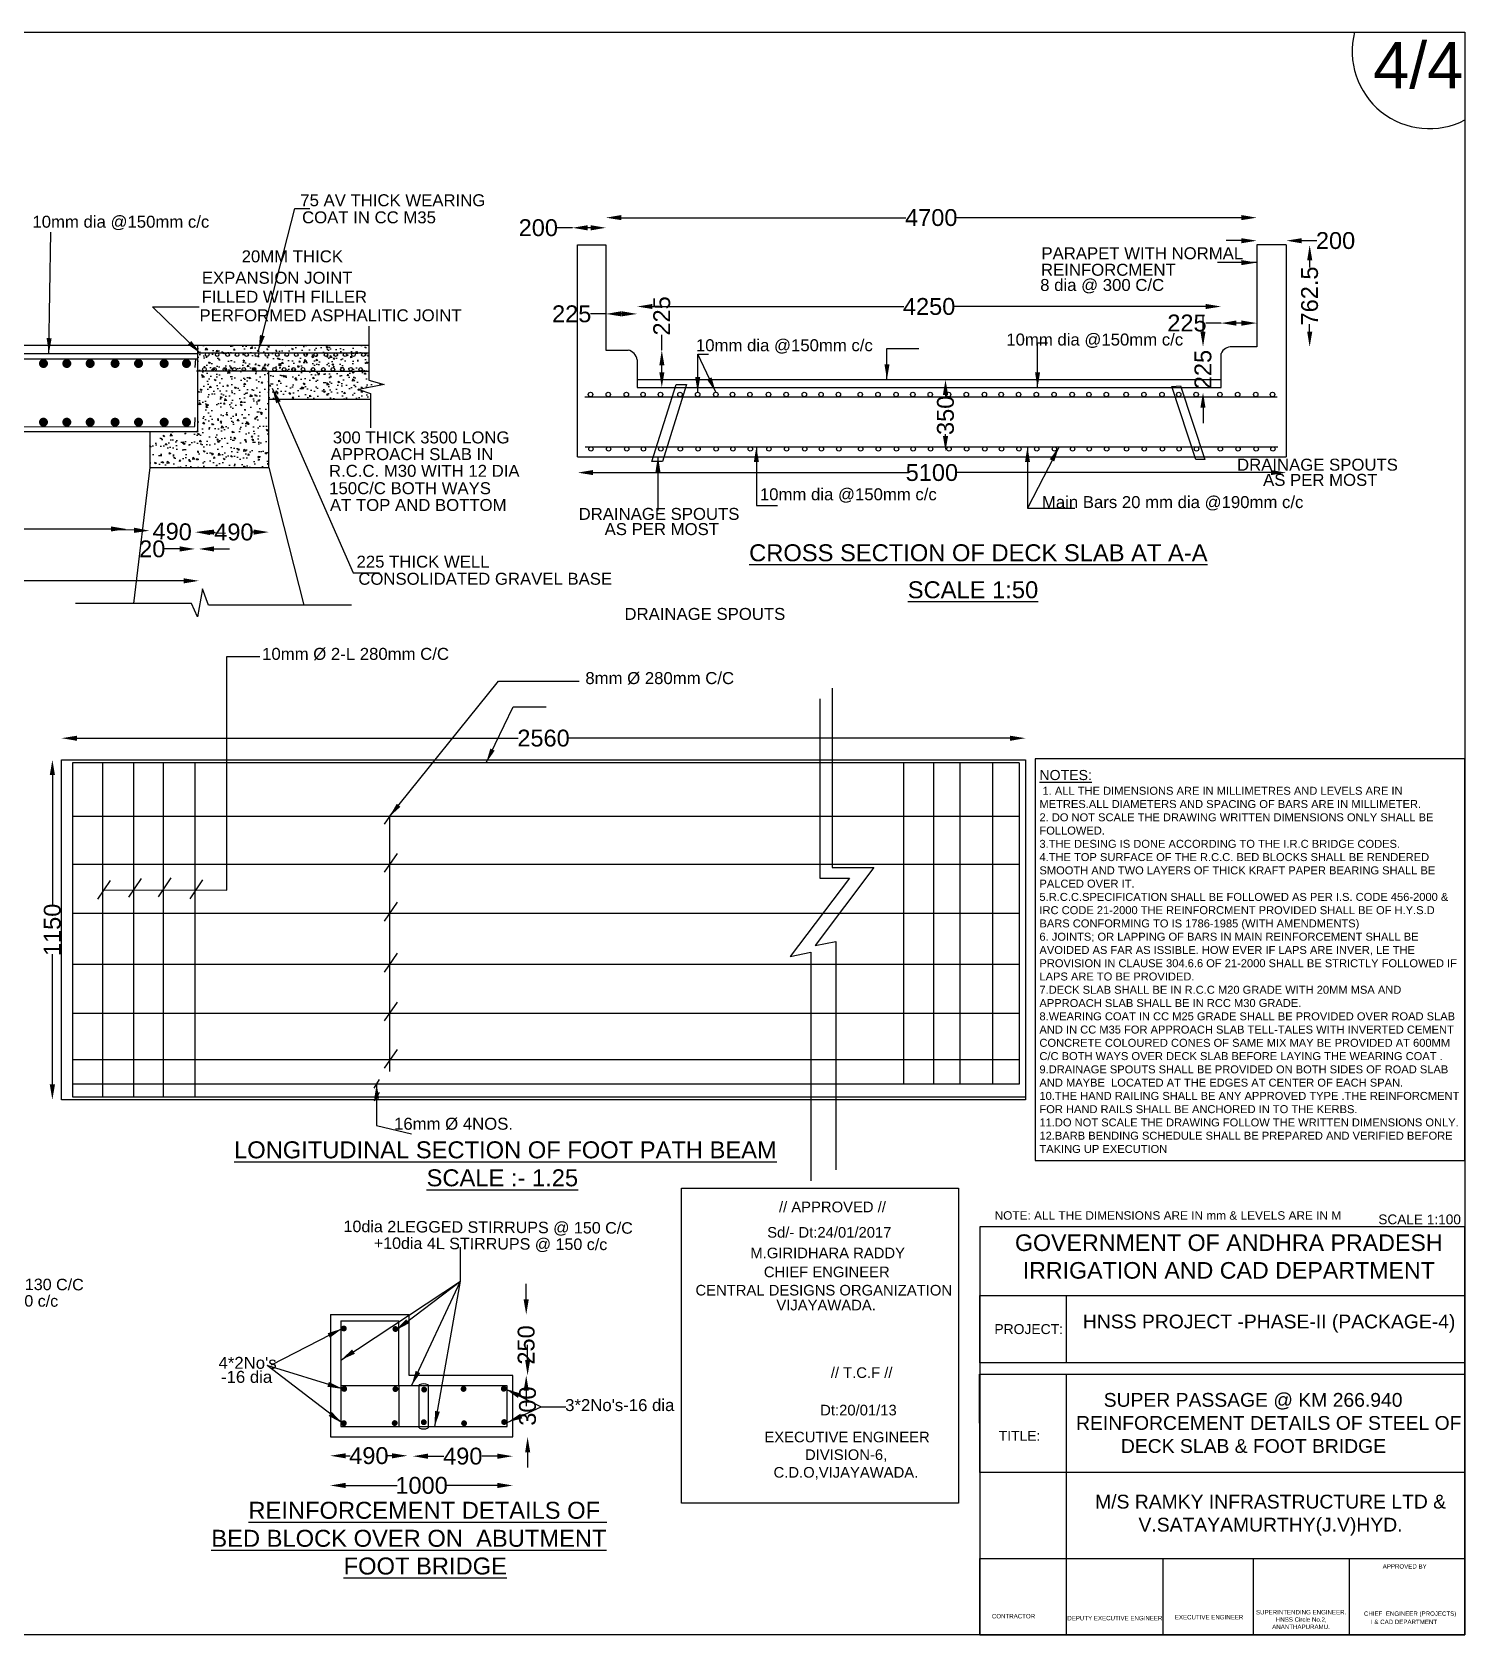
# Model space of a CAD drawing. Header units: millimetres. Extents: x 89797 to 107597, y 3251 to 13712.
# Drawn here: x 98243 to 107597, y 3251 to 13712 of the extents above; entities that cross this region are included whole.
import ezdxf

# ---------------------------------------------------------------- set-up
doc = ezdxf.new("R2010")
doc.units = ezdxf.units.MM
doc.header["$MEASUREMENT"] = 0
for name, color, linetype in [('DIMENSION', 7, 'Continuous'), ('DRAWING', 7, 'Continuous'), ('TEXT', 7, 'Continuous')]:
    doc.layers.add(name, color=color, linetype=linetype)
doc.styles.get("Standard").update_dxf_attribs({"font": 'arial.ttf'})
doc.dimstyles.get("Standard").update_dxf_attribs({"dimtxt": 110, "dimasz": 100, "dimexe": 0.18, "dimexo": 0.0625, "dimgap": 0.09, "dimtad": 0, "dimdec": 0, "dimzin": 0, "dimdsep": 46, "dimtxsty": 'Standard', "dimcen": 0.09, "dimse1": 1, "dimse2": 1, "dimadec": 0, "dimazin": 0, "dimtfac": 1, "dimtdec": 0, "dimtofl": 0, "dimtmove": 0, "dimatfit": 3, "dimfxl": 1, "dimtolj": 1, "dimtzin": 0, "dimarcsym": 0})

# ---------------------------------------------------------------- blocks, each defined once
blk = doc.blocks.new('*D5')
at = {"layer": 'Defpoints', "color": 0}
for p in [(98859, 10469), (92224, 10441), (98859, 10455)]:
    blk.add_point(p, dxfattribs=at)
at = {"layer": 'DIMENSION', "color": 0, "lineweight": -2}
for p, q in [((92324, 10456), (95282, 10462)), ((98759, 10469), (95802, 10463))]:
    blk.add_line(p, q, dxfattribs=at)
at = {"layer": 'DIMENSION', "color": 0}
for points in [[(92324, 10473), (92324, 10439), (92224, 10456)], [(98759, 10486), (98759, 10453), (98859, 10469)]]:
    blk.add_solid(points, dxfattribs=at)
at = {"layer": 'DIMENSION', "color": 0, "insert": (95542, 10463), "char_height": 110, "attachment_point": 5, "rotation": 0.118}
blk.add_mtext('\\A1;S=1600', dxfattribs=at)
blk = doc.blocks.new('*D8')
at = {"layer": 'Defpoints', "color": 0}
for p in [(99332, 10449), (99332, 10428), (99789, 10428)]:
    blk.add_point(p, dxfattribs=at)
at = {"layer": 'DIMENSION', "color": 0, "lineweight": -2}
for p, q in [((99432, 10449), (99437, 10449)), ((99689, 10449), (99684, 10449))]:
    blk.add_line(p, q, dxfattribs=at)
at = {"layer": 'DIMENSION', "color": 0}
for points in [[(99432, 10466), (99432, 10432), (99332, 10449)], [(99689, 10466), (99689, 10432), (99789, 10449)]]:
    blk.add_solid(points, dxfattribs=at)
at = {"layer": 'DIMENSION', "color": 0, "insert": (99561, 10449), "char_height": 110, "attachment_point": 5}
blk.add_mtext('\\A1;490', dxfattribs=at)
blk = doc.blocks.new('*D9')
at = {"layer": 'Defpoints', "color": 0}
for p in [(99307, 10449), (99332, 10449), (99307, 10339)]:
    blk.add_point(p, dxfattribs=at)
at = {"layer": 'DIMENSION', "color": 0, "lineweight": -2}
for p, q in [((99207, 10339), (99107, 10339)), ((99432, 10339), (99532, 10339))]:
    blk.add_line(p, q, dxfattribs=at)
at = {"layer": 'DIMENSION', "color": 0}
for points in [[(99207, 10356), (99207, 10322), (99307, 10339)], [(99432, 10356), (99432, 10322), (99332, 10339)]]:
    blk.add_solid(points, dxfattribs=at)
at = {"layer": 'DIMENSION', "color": 0, "insert": (99028, 10339), "char_height": 110, "attachment_point": 5}
blk.add_mtext('\\A1;20', dxfattribs=at)
blk = doc.blocks.new('*D10')
at = {"layer": 'Defpoints', "color": 0}
for p in [(99010, 10458), (99010, 10458), (99307, 10449)]:
    blk.add_point(p, dxfattribs=at)
at = {"layer": 'DIMENSION', "color": 0, "lineweight": -2}
for p, q in [((98910, 10461), (98810, 10464)), ((99407, 10446), (99507, 10443))]:
    blk.add_line(p, q, dxfattribs=at)
at = {"layer": 'DIMENSION', "color": 0}
for points in [[(98910, 10478), (98909, 10444), (99010, 10458)], [(99408, 10463), (99407, 10429), (99307, 10449)]]:
    blk.add_solid(points, dxfattribs=at)
at = {"layer": 'DIMENSION', "color": 0, "insert": (99158, 10453), "char_height": 110, "attachment_point": 5, "rotation": 358.2689}
blk.add_mtext('\\A1;490', dxfattribs=at)
blk = doc.blocks.new('*D11')
at = {"layer": 'Defpoints', "color": 0, "lineweight": -2}
for p, q in [((92002, 10131), (95452, 10131)), ((99232, 10131), (95782, 10131))]:
    blk.add_line(p, q, dxfattribs=at)
at = {"layer": 'Defpoints', "color": 0}
for p in [(91902, 10337), (99332, 10339), (99332, 10131)]:
    blk.add_point(p, dxfattribs=at)
for points in [[(92002, 10148), (92002, 10114), (91902, 10131)], [(99232, 10148), (99232, 10114), (99332, 10131)]]:
    blk.add_solid(points, dxfattribs=at)
at = {"layer": 'Defpoints', "color": 0, "insert": (95617, 10131), "char_height": 110, "attachment_point": 5}
blk.add_mtext('\\A1;2580', dxfattribs=at)
blk = doc.blocks.new('*D17')
at = {"layer": 'Defpoints', "color": 0}
for p in [(101771, 12435), (101771, 12342), (101989, 12323)]:
    blk.add_point(p, dxfattribs=at)
at = {"layer": 'DRAWING', "color": 0, "lineweight": -2}
for p, q in [((101771, 12435), (101671, 12435)), ((101889, 12435), (101871, 12435))]:
    blk.add_line(p, q, dxfattribs=at)
at = {"layer": 'DRAWING', "color": 0}
for points in [[(101871, 12452), (101871, 12418), (101771, 12435)], [(101889, 12452), (101889, 12418), (101989, 12435)]]:
    blk.add_solid(points, dxfattribs=at)
at = {"layer": 'DRAWING', "color": 0, "insert": (101548, 12435), "char_height": 110, "attachment_point": 5}
blk.add_mtext('\\A1;200', dxfattribs=at)
blk = doc.blocks.new('*D18')
at = {"layer": 'Defpoints', "color": 0}
for p in [(101989, 11873), (101989, 11637), (102193, 11574)]:
    blk.add_point(p, dxfattribs=at)
at = {"layer": 'DRAWING', "color": 0, "lineweight": -2}
for p, q in [((101989, 11873), (101889, 11873)), ((102093, 11873), (102089, 11873))]:
    blk.add_line(p, q, dxfattribs=at)
at = {"layer": 'DRAWING', "color": 0}
for points in [[(102089, 11890), (102089, 11857), (101989, 11873)], [(102093, 11890), (102093, 11857), (102193, 11873)]]:
    blk.add_solid(points, dxfattribs=at)
at = {"layer": 'DRAWING', "color": 0, "insert": (101766, 11873), "char_height": 110, "attachment_point": 5}
blk.add_mtext('\\A1;225', dxfattribs=at)
blk = doc.blocks.new('*D19')
at = {"layer": 'Defpoints', "color": 0}
for p in [(102135, 11637), (102354, 11637), (102318, 11392)]:
    blk.add_point(p, dxfattribs=at)
at = {"layer": 'DRAWING', "color": 0, "lineweight": -2}
for p, q in [((102354, 11637), (102354, 11737)), ((102354, 11492), (102354, 11537))]:
    blk.add_line(p, q, dxfattribs=at)
at = {"layer": 'DRAWING', "color": 0}
for points in [[(102338, 11537), (102371, 11537), (102354, 11637)], [(102338, 11492), (102371, 11492), (102354, 11392)]]:
    blk.add_solid(points, dxfattribs=at)
at = {"layer": 'DRAWING', "color": 0, "insert": (102354, 11860), "char_height": 110, "attachment_point": 5, "rotation": 90}
blk.add_mtext('\\A1;225', dxfattribs=at)
blk = doc.blocks.new('*D20')
at = {"layer": 'Defpoints', "color": 0}
for p in [(102193, 11873), (106005, 11921), (106005, 11614)]:
    blk.add_point(p, dxfattribs=at)
at = {"layer": 'DRAWING', "color": 0, "lineweight": -2}
for p, q in [((102293, 11921), (103933, 11921)), ((105905, 11921), (104265, 11921))]:
    blk.add_line(p, q, dxfattribs=at)
at = {"layer": 'DRAWING', "color": 0}
for points in [[(102293, 11938), (102293, 11905), (102193, 11921)], [(105905, 11938), (105905, 11905), (106005, 11921)]]:
    blk.add_solid(points, dxfattribs=at)
at = {"layer": 'DRAWING', "color": 0, "insert": (104099, 11921), "char_height": 110, "attachment_point": 5}
blk.add_mtext('\\A1;4250', dxfattribs=at)
blk = doc.blocks.new('*D21')
at = {"layer": 'Defpoints', "color": 0}
for p in [(105887, 11658), (106070, 11658), (106000, 11361)]:
    blk.add_point(p, dxfattribs=at)
at = {"layer": 'DRAWING', "color": 0, "lineweight": -2}
for p, q in [((105887, 11758), (105887, 11858)), ((105887, 11261), (105887, 11161))]:
    blk.add_line(p, q, dxfattribs=at)
at = {"layer": 'DRAWING', "color": 0}
for points in [[(105870, 11758), (105903, 11758), (105887, 11658)], [(105870, 11261), (105903, 11261), (105887, 11361)]]:
    blk.add_solid(points, dxfattribs=at)
at = {"layer": 'DRAWING', "color": 0, "insert": (105887, 11510), "char_height": 110, "attachment_point": 5, "rotation": 90}
blk.add_mtext('\\A1;225', dxfattribs=at)
blk = doc.blocks.new('*D22')
at = {"layer": 'Defpoints', "color": 0}
for p in [(106005, 11813), (106005, 11614), (106238, 11657)]:
    blk.add_point(p, dxfattribs=at)
at = {"layer": 'DRAWING', "color": 0, "lineweight": -2}
for p, q in [((106005, 11813), (105905, 11813)), ((106138, 11813), (106105, 11813))]:
    blk.add_line(p, q, dxfattribs=at)
at = {"layer": 'DRAWING', "color": 0}
for points in [[(106105, 11830), (106105, 11796), (106005, 11813)], [(106138, 11830), (106138, 11796), (106238, 11813)]]:
    blk.add_solid(points, dxfattribs=at)
at = {"layer": 'DRAWING', "color": 0, "insert": (105782, 11813), "char_height": 110, "attachment_point": 5}
blk.add_mtext('\\A1;225', dxfattribs=at)
blk = doc.blocks.new('*D23')
at = {"layer": 'Defpoints', "color": 0}
for p in [(106430, 12351), (106238, 12323), (106430, 12323)]:
    blk.add_point(p, dxfattribs=at)
at = {"layer": 'DRAWING', "color": 0, "lineweight": -2}
for p, q in [((106138, 12351), (106038, 12351)), ((106530, 12351), (106630, 12351))]:
    blk.add_line(p, q, dxfattribs=at)
at = {"layer": 'DRAWING', "color": 0}
for points in [[(106138, 12367), (106138, 12334), (106238, 12351)], [(106530, 12367), (106530, 12334), (106430, 12351)]]:
    blk.add_solid(points, dxfattribs=at)
at = {"layer": 'DRAWING', "color": 0, "insert": (106752, 12351), "char_height": 110, "attachment_point": 5}
blk.add_mtext('\\A1;200', dxfattribs=at)
blk = doc.blocks.new('*D24')
at = {"layer": 'Defpoints', "color": 0}
for p in [(106435, 12323), (106238, 11657), (106583, 11657)]:
    blk.add_point(p, dxfattribs=at)
at = {"layer": 'DRAWING', "color": 0, "lineweight": -2}
for p, q in [((106583, 12223), (106583, 12176)), ((106583, 11757), (106583, 11805))]:
    blk.add_line(p, q, dxfattribs=at)
at = {"layer": 'DRAWING', "color": 0}
for points in [[(106567, 12223), (106600, 12223), (106583, 12323)], [(106567, 11757), (106600, 11757), (106583, 11657)]]:
    blk.add_solid(points, dxfattribs=at)
at = {"layer": 'DRAWING', "color": 0, "insert": (106583, 11990), "char_height": 110, "attachment_point": 5, "rotation": 90}
blk.add_mtext('\\A1;762.5', dxfattribs=at)
blk = doc.blocks.new('*D25')
at = {"layer": 'Defpoints', "color": 0}
for p in [(101805, 10941), (106430, 10941), (106430, 10837)]:
    blk.add_point(p, dxfattribs=at)
at = {"layer": 'DRAWING', "color": 0, "lineweight": -2}
for p, q in [((101905, 10837), (103953, 10837)), ((106330, 10837), (104281, 10837))]:
    blk.add_line(p, q, dxfattribs=at)
at = {"layer": 'DRAWING', "color": 0}
for points in [[(101905, 10854), (101905, 10821), (101805, 10837)], [(106330, 10854), (106330, 10821), (106430, 10837)]]:
    blk.add_solid(points, dxfattribs=at)
at = {"layer": 'DRAWING', "color": 0, "insert": (104117, 10837), "char_height": 110, "attachment_point": 5}
blk.add_mtext('\\A1;5100', dxfattribs=at)
blk = doc.blocks.new('*D26')
at = {"layer": 'Defpoints', "color": 0}
for p in [(104246, 11444), (104206, 10977), (104228, 10977)]:
    blk.add_point(p, dxfattribs=at)
at = {"layer": 'DRAWING', "color": 0, "lineweight": -2}
for p, q in [((104206, 11344), (104206, 11332)), ((104206, 11077), (104206, 11089))]:
    blk.add_line(p, q, dxfattribs=at)
at = {"layer": 'DRAWING', "color": 0}
for points in [[(104189, 11344), (104223, 11344), (104206, 11444)], [(104189, 11077), (104223, 11077), (104206, 10977)]]:
    blk.add_solid(points, dxfattribs=at)
at = {"layer": 'DRAWING', "color": 0, "insert": (104206, 11211), "char_height": 110, "attachment_point": 5, "rotation": 90}
blk.add_mtext('\\A1;350', dxfattribs=at)
blk = doc.blocks.new('*D27')
at = {"layer": 'Defpoints', "color": 0}
for p in [(106238, 12501), (101989, 12323), (106238, 12323)]:
    blk.add_point(p, dxfattribs=at)
at = {"layer": 'DRAWING', "color": 0, "lineweight": -2}
for p, q in [((102089, 12501), (103947, 12501)), ((106138, 12501), (104280, 12501))]:
    blk.add_line(p, q, dxfattribs=at)
at = {"layer": 'DRAWING', "color": 0}
for points in [[(102089, 12518), (102089, 12485), (101989, 12501)], [(106138, 12518), (106138, 12485), (106238, 12501)]]:
    blk.add_solid(points, dxfattribs=at)
at = {"layer": 'DRAWING', "color": 0, "insert": (104113, 12501), "char_height": 110, "attachment_point": 5}
blk.add_mtext('\\A1;4700', dxfattribs=at)
blk = doc.blocks.new('*D36')
at = {"layer": 'Defpoints', "color": 0}
for p in [(104728, 9104), (98436, 8963), (104728, 8963)]:
    blk.add_point(p, dxfattribs=at)
at = {"layer": 'DRAWING', "color": 0, "lineweight": -2}
for p, q in [((98536, 9104), (101417, 9104)), ((104628, 9104), (101747, 9104))]:
    blk.add_line(p, q, dxfattribs=at)
at = {"layer": 'DRAWING', "color": 0}
for points in [[(98536, 9120), (98536, 9087), (98436, 9104)], [(104628, 9120), (104628, 9087), (104728, 9104)]]:
    blk.add_solid(points, dxfattribs=at)
at = {"layer": 'DRAWING', "color": 0, "insert": (101582, 9104), "char_height": 110, "attachment_point": 5}
blk.add_mtext('\\A1;2560', dxfattribs=at)
blk = doc.blocks.new('*D37')
at = {"layer": 'Defpoints', "color": 0}
for p in [(98436, 8963), (98376, 6744), (98436, 6744)]:
    blk.add_point(p, dxfattribs=at)
at = {"layer": 'DRAWING', "color": 0, "lineweight": -2}
for p, q in [((98376, 8863), (98376, 8012)), ((98376, 6844), (98376, 7695))]:
    blk.add_line(p, q, dxfattribs=at)
at = {"layer": 'DRAWING', "color": 0}
for points in [[(98359, 8863), (98393, 8863), (98376, 8963)], [(98359, 6844), (98393, 6844), (98376, 6744)]]:
    blk.add_solid(points, dxfattribs=at)
at = {"layer": 'DRAWING', "color": 0, "insert": (98376, 7853), "char_height": 110, "attachment_point": 5, "rotation": 90}
blk.add_mtext('\\A1;1150', dxfattribs=at)
blk = doc.blocks.new('*D50')
at = {"layer": 'Defpoints', "color": 0}
for p in [(100705, 5342), (101469, 5342), (101381, 4945)]:
    blk.add_point(p, dxfattribs=at)
at = {"layer": 'DRAWING', "color": 0, "lineweight": -2}
for p, q in [((101469, 5442), (101469, 5542)), ((101469, 4845), (101469, 4745))]:
    blk.add_line(p, q, dxfattribs=at)
at = {"layer": 'DRAWING', "color": 0}
for points in [[(101452, 5442), (101486, 5442), (101469, 5342)], [(101452, 4845), (101486, 4845), (101469, 4945)]]:
    blk.add_solid(points, dxfattribs=at)
at = {"layer": 'DRAWING', "color": 0, "insert": (101469, 5144), "char_height": 110, "attachment_point": 5, "rotation": 90}
blk.add_mtext('\\A1;250', dxfattribs=at)
blk = doc.blocks.new('*D51')
at = {"layer": 'Defpoints', "color": 0}
for p in [(101381, 4945), (101478, 4945), (101381, 4544)]:
    blk.add_point(p, dxfattribs=at)
at = {"layer": 'DRAWING', "color": 0, "lineweight": -2}
for p, q in [((101478, 5045), (101478, 5145)), ((101478, 4444), (101478, 4344))]:
    blk.add_line(p, q, dxfattribs=at)
at = {"layer": 'DRAWING', "color": 0}
for points in [[(101462, 5045), (101495, 5045), (101478, 4945)], [(101462, 4444), (101495, 4444), (101478, 4544)]]:
    blk.add_solid(points, dxfattribs=at)
at = {"layer": 'DRAWING', "color": 0, "insert": (101478, 4745), "char_height": 110, "attachment_point": 5, "rotation": 90}
blk.add_mtext('\\A1;300', dxfattribs=at)
blk = doc.blocks.new('*D52')
at = {"layer": 'Defpoints', "color": 0}
for p in [(100729, 4544), (101381, 4544), (101381, 4418)]:
    blk.add_point(p, dxfattribs=at)
at = {"layer": 'DRAWING', "color": 0, "lineweight": -2}
for p, q in [((100829, 4418), (100931, 4418)), ((101281, 4418), (101179, 4418))]:
    blk.add_line(p, q, dxfattribs=at)
at = {"layer": 'DRAWING', "color": 0}
for points in [[(100829, 4435), (100829, 4401), (100729, 4418)], [(101281, 4435), (101281, 4401), (101381, 4418)]]:
    blk.add_solid(points, dxfattribs=at)
at = {"layer": 'DRAWING', "color": 0, "insert": (101055, 4418), "char_height": 110, "attachment_point": 5}
blk.add_mtext('\\A1;490', dxfattribs=at)
blk = doc.blocks.new('*D53')
at = {"layer": 'Defpoints', "color": 0}
for p in [(100190, 4544), (100190, 4421), (100694, 4412)]:
    blk.add_point(p, dxfattribs=at)
at = {"layer": 'DRAWING', "color": 0, "lineweight": -2}
for p, q in [((100290, 4421), (100319, 4421)), ((100594, 4421), (100566, 4421))]:
    blk.add_line(p, q, dxfattribs=at)
at = {"layer": 'DRAWING', "color": 0}
for points in [[(100290, 4437), (100290, 4404), (100190, 4421)], [(100594, 4437), (100594, 4404), (100694, 4421)]]:
    blk.add_solid(points, dxfattribs=at)
at = {"layer": 'DRAWING', "color": 0, "insert": (100442, 4421), "char_height": 110, "attachment_point": 5}
blk.add_mtext('\\A1;490', dxfattribs=at)
blk = doc.blocks.new('*D49')
at = {"layer": 'Defpoints', "color": 0}
for p in [(100190, 4544), (101381, 4544), (101381, 4227)]:
    blk.add_point(p, dxfattribs=at)
at = {"layer": 'DRAWING', "color": 0, "lineweight": -2}
for p, q in [((100290, 4227), (100627, 4227)), ((101281, 4227), (100945, 4227))]:
    blk.add_line(p, q, dxfattribs=at)
at = {"layer": 'DRAWING', "color": 0}
for points in [[(100290, 4244), (100290, 4210), (100190, 4227)], [(101281, 4244), (101281, 4210), (101381, 4227)]]:
    blk.add_solid(points, dxfattribs=at)
at = {"layer": 'DRAWING', "color": 0, "insert": (100786, 4227), "char_height": 110, "attachment_point": 5}
blk.add_mtext('\\A1;1000', dxfattribs=at)

msp = doc.modelspace()

# ---------------------------------------------------------------- hatches: boundary and pattern name
at = {"layer": 'DRAWING'}
h = msp.add_hatch(dxfattribs=at)
h.set_pattern_fill('AR-CONC', color=256, scale=15.635814)
h.set_pattern_definition([(130, (102526.06, 1944.05), (-112.1495, -9.8118), [11.7269, -128.9955]), (185, (102526.06, 1944.05), (21.6949, 117.6114), [9.3815, -103.1964]), (79.5486, (102516.71, 1943.23), (-90.4546, 107.7996), [9.9663, -109.6293]), (133.8158, (102526.06, 1975.32), (-166.8719, -25.8803), [17.5903, -193.4932]), (83.3644, (102512.15, 1973.17), (-146.142, 152.3114), [14.9495, -164.444]), (188.8158, (102526.06, 1975.32), (-146.142, 152.3114), [14.0722, -154.7946]), (159, (102510.42, 1967.505), (-93.3313, -62.9527), [11.7269, -128.9955]), (214, (102510.42, 1967.5), (-38.0443, 113.3831), [9.3815, -103.1964]), (108.5486, (102502.64, 1962.26), (-131.3756, 50.4304), [9.9663, -109.6293]), (142.5, (102526.06, 1944.05), (-1.9013, 52.05066), [0, -101.9455, 0, -104.75995, 0, -103.58727]), (172.5, (102526.06, 1944.05), (-41.13306, 61.66948), [0, -59.7288, 0, -99.60014, 0, -39.48043]), (212.5, (102560.926, 1944.05), (-83.46748, -3.52664), [0, -39.08954, 0, -121.95935, 0, -161.83068]), (222.5, (102576.56, 1944.05), (-91.1859, 15.65223), [0, -50.8164, 0, -80.9935, 0, -114.92323])])
h.paths.add_polyline_path([(99789.8, 10869.9), (99011.1, 10869.9), (99011.1, 11107.1), (99316.2, 11107.1), (99325.5, 11107.1), (99325.5, 11499.9), (99789.8, 11499.9)])
h.paths.add_polyline_path([(100442.4, 11439.5), (100442.4, 11499.9), (99789.8, 11499.9), (99789.8, 11317.2), (100451.7, 11317.2), (100451.7, 11352.7), (100375.8, 11380.4), (100542.3, 11411.8)])
h.paths.add_polyline_path([(100442.4, 11499.9), (100442.4, 11618.7), (99325.5, 11618.7), (99325.5, 11499.9)])
h.paths.add_polyline_path([(100442.4, 11618.7), (100442.4, 11668.4), (99325.5, 11668.4), (99325.5, 11618.7)])

# ---------------------------------------------------------------- linework, layer by layer
at = {"layer": 'Defpoints'}
for points in [[(91962.5, 11207.1), (91962.5, 11138.1), (91962.5, 11134.9), (99306.6, 11138.7), (99306.6, 11138.7)], [(99011.1, 10869.9), (98905.5, 9983)], [(100190.5, 5342.4), (100705.1, 5342.4)], [(100258.5, 5301.2), (100637.1, 5301.2)]]:
    msp.add_lwpolyline(points, dxfattribs=at)
at = {"layer": 'DRAWING'}
for points in [[(89796.6, 13712.4), (107596.6, 13712.4), (107596.6, 3251.5), (89796.6, 3251.5)], [(102448.6, 11411.8), (102515.4, 11411.8), (102359.5, 10910.8), (102289.7, 10908.9)], [(105683.4, 11400.3), (105740.3, 11403.6), (105898.7, 10922), (105839.3, 10922.4)], [(107596.6, 8968.5), (104790.6, 8968.5), (104790.6, 6347.8), (107596.6, 6347.8)], [(102481.6, 6167.7), (104291.6, 6167.7), (104291.6, 4111.5), (102481.6, 4111.5)]]:
    msp.add_lwpolyline(points, close=True, dxfattribs=at)
for points in [[(101804.7, 10941.2), (101804.7, 12323.2), (101988.6, 12323.2), (101988.6, 11637), (102135, 11637)], [(106429.7, 12323.2), (106238, 12323.2), (106238, 11657.4), (106076.4, 11657.4)], [(106429.7, 12323.2), (106429.7, 10941.2)], [(100442.4, 11792.4), (100442.4, 11439.5), (100542.3, 11411.8), (100375.8, 11380.4), (100451.7, 11352.7), (100451.7, 11129.1)], [(91917.8, 11668.4), (91917.8, 11104.9), (99325.5, 11104.9), (99325.5, 11668.4)], [(91917.8, 11668.4), (99325.5, 11668.4)], [(91917.8, 11614.8), (99325.5, 11614.8)], [(99316.2, 11107.1), (99325.5, 11107.1), (99325.5, 11668.4), (100442.4, 11668.4)], [(99325.5, 11618.7), (100442.4, 11618.7)], [(102193.2, 11574.1), (102193.2, 11391.7), (106004.7, 11391.7), (106004.7, 11613.7)], [(91960.6, 11484.7), (91960.6, 11580.6), (99325.5, 11580.6)], [(99310.1, 11580.6), (99305.6, 11524)], [(99011.1, 11107.1), (99011.1, 10869.9), (99789.8, 10869.9), (99789.8, 11499.9), (99316.2, 11499.9)], [(99789.8, 11499.9), (100442.4, 11499.9)], [(102193.2, 11444.1), (106004.7, 11444.1)], [(99789.8, 11317.2), (100451.7, 11317.2)], [(101852.5, 11332.6), (106372, 11332.6)], [(99306.6, 11138.7), (99308.1, 11197.7)], [(101854.9, 11006.1), (106374.4, 11006.1)], [(101804.7, 10941.2), (106429.7, 10941.2)], [(99789.8, 10869.9), (100017.6, 9971.8)], [(100327.7, 9971.8), (99394.5, 9971.8), (99356.4, 10079.1), (99322.9, 9895.8), (99284.8, 9983), (98526.1, 9983)], [(98711.6, 8114.7), (99514.7, 8112.4), (99514.7, 9637.6), (99730.7, 9637.6)], [(103465.1, 9430.5), (103465.1, 8260.4), (103738.9, 8260.4)], [(103386.1, 9360.8), (103386.1, 8190.7), (103579, 8190.7)], [(104728.5, 6743.7), (98435.7, 6743.7), (98435.7, 8963.2), (104728.5, 8963.2)], [(104686, 8943.9), (98506.5, 8943.9), (98506.5, 8924.1)], [(98506.5, 8924.1), (98506.5, 6772.4), (98506.5, 6763), (104728.5, 6763)], [(98703.4, 8943.9), (98703.4, 6763)], [(98906.6, 8943.9), (98906.6, 6763)], [(99100.3, 8943.9), (99100.3, 6763)], [(99306, 8943.9), (99306, 6763)], [(103931.1, 8943.9), (103931.1, 6847.1)], [(103955.7, 8963.2), (104728.5, 8963.2), (104728.5, 6743.7), (103955.7, 6743.7)], [(104127.9, 8943.9), (104127.9, 6847.1)], [(104298.8, 8943.9), (104298.8, 6847.1)], [(104512.5, 8943.9), (104512.5, 6847.1)], [(104686, 8943.9), (104686, 6847.1)], [(104686, 8592.2), (98506.5, 8592.2)], [(100626.4, 8665.7), (100542.8, 8542.8)], [(100576.4, 8592.2), (100576.4, 6929.7)], [(104686, 8278.9), (98506.5, 8278.9)], [(100626.4, 8352.4), (100542.8, 8229.5)], [(98753.4, 8176.1), (98669.8, 8053.2)], [(98956.6, 8189.1), (98873, 8066.2)], [(99150.3, 8192.3), (99066.7, 8069.4)], [(99356, 8179.3), (99272.4, 8056.4)], [(103579, 8190.7), (103191.7, 7679.4), (103327.3, 7707.1), (103327.3, 6215.4)], [(103738.9, 8260.4), (103355.4, 7750.4), (103490.9, 7778.1), (103490.9, 6286.4)], [(104686, 7959.9), (98506.5, 7959.9)], [(100626.4, 8033.4), (100542.8, 7910.5)], [(100626.4, 7700.8), (100542.8, 7577.8)], [(104686, 7627.3), (98506.5, 7627.3)], [(100626.4, 7381.4), (100542.8, 7258.5)], [(104686, 7307.9), (98506.5, 7307.9)], [(100626.4, 7072.7), (100542.8, 6949.8)], [(104686, 7004.2), (98506.5, 7004.2)], [(104686, 6847.1), (98506.5, 6847.1)], [(100508.8, 6876), (100474.8, 6819.7)], [(100510.2, 6791.8), (100476.3, 6735.6)], [(100190.5, 5342.4), (100190.5, 4544.2), (101380.8, 4544.2), (101380.8, 4945.2), (100705.1, 4945.2), (100705.1, 5342.4)], [(100258.5, 5301.2), (100258.5, 4612.2), (101345.7, 4612.2), (101345.3, 4877.2), (100637.1, 4877.2), (100637.1, 5301.2)], [(100637.1, 4877.2), (100258.5, 4877.2)], [(100637.1, 4877.2), (100637.1, 4612.2)], [(100770.2, 4602.6), (100770.2, 4883.9)], [(100829.4, 4883.9), (100829.4, 4602.6)]]:
    msp.add_lwpolyline(points, dxfattribs=at)
for points, const_width in [([(98303.3, 11549.3, 1), (98332.6, 11549.3, 1)], 29.3), ([(98455.6, 11549.3, 1), (98484.9, 11549.3, 1)], 29.3), ([(98608, 11549.3, 1), (98637.3, 11549.3, 1)], 29.3), ([(98770.4, 11549.3, 1), (98799.7, 11549.3, 1)], 29.3), ([(98923.7, 11549.3, 1), (98953, 11549.3, 1)], 29.3), ([(99091.1, 11549.3, 1), (99120.4, 11549.3, 1)], 29.3), ([(99236.8, 11549.3, 1), (99266.1, 11549.3, 1)], 29.3), ([(98303.3, 11166.4, 1), (98332.6, 11166.4, 1)], 29.3), ([(98455.6, 11166.4, 1), (98484.9, 11166.4, 1)], 29.3), ([(98608, 11166.4, 1), (98637.3, 11166.4, 1)], 29.3), ([(98770.4, 11166.4, 1), (98799.7, 11166.4, 1)], 29.3), ([(98923.7, 11166.4, 1), (98953, 11166.4, 1)], 29.3), ([(99091.1, 11166.4, 1), (99120.4, 11166.4, 1)], 29.3), ([(99236.8, 11166.4, 1), (99266.1, 11166.4, 1)], 29.3), ([(100269.1, 5251.4, 1), (100288.2, 5251.4, 1)], 19.2), ([(100605.7, 5248, 1), (100624.9, 5248, 1)], 19.2), ([(100271.3, 4857.2, 1), (100290.4, 4857.2, 1)], 19.2), ([(100605.7, 4856.1, 1), (100624.8, 4856.1, 1)], 19.2), ([(100793.1, 4852.8, 1), (100812.3, 4852.8, 1)], 19.2), ([(101050.5, 4857.1, 1), (101069.7, 4857.1, 1)], 19.2), ([(101313.1, 4858.3, 1), (101332.3, 4858.3, 1)], 19.2), ([(100269, 4633.1, 1), (100288.2, 4633.1, 1)], 19.2), ([(100601.2, 4634.2, 1), (100620.4, 4634.2, 1)], 19.2), ([(100790.9, 4639.8, 1), (100810, 4639.8, 1)], 19.2), ([(101053.9, 4632.9, 1), (101073, 4632.9, 1)], 19.2), ([(101315.4, 4640.8, 1), (101334.5, 4640.8, 1)], 19.2)]:
    msp.add_lwpolyline(points, format="xyb", close=True, dxfattribs=dict(at, const_width=const_width))
for centre, radius in [((99386.5, 11607.4), 11.9), ((99451.7, 11606.8), 11.9), ((99519.4, 11606.8), 11.9), ((99581.9, 11606.8), 11.9), ((99643.5, 11606.8), 11.9), ((99710.8, 11607.4), 11.9), ((99776.1, 11606.8), 11.9), ((99843.7, 11606.8), 11.9), ((99906.3, 11606.8), 11.9), ((99967.8, 11606.8), 11.9), ((100029.5, 11607.4), 11.9), ((100094.7, 11606.8), 11.9), ((100162.4, 11606.8), 11.9), ((100225, 11606.8), 11.9), ((100286.5, 11606.8), 11.9), ((100341, 11607.4), 11.9), ((100406.2, 11606.8), 11.9), ((99368.8, 11511.8), 11.9), ((99434, 11511.2), 11.9), ((99501.7, 11511.2), 11.9), ((99564.3, 11511.2), 11.9), ((99625.8, 11511.2), 11.9), ((99693.2, 11511.8), 11.9), ((99758.4, 11511.2), 11.9), ((99826.1, 11511.2), 11.9), ((99888.6, 11511.2), 11.9), ((99950.2, 11511.2), 11.9), ((100011.8, 11511.8), 11.9), ((100077.1, 11511.2), 11.9), ((100144.8, 11511.2), 11.9), ((100207.3, 11511.2), 11.9), ((100268.9, 11511.2), 11.9), ((100323.4, 11511.8), 11.9), ((100388.6, 11511.2), 11.9), ((101888.9, 11347), 14.4), ((102004.4, 11347), 14.4), ((102122.7, 11347), 14.4), ((102231.8, 11347), 14.4), ((102345.4, 11347), 14.4), ((102472.8, 11347), 14.4), ((102588.4, 11347), 14.4), ((102706.7, 11347), 14.4), ((102815.8, 11347), 14.4), ((102929.4, 11347), 14.4), ((103050.6, 11347), 14.4), ((103166.1, 11347), 14.4), ((103284.4, 11347), 14.4), ((103393.5, 11347), 14.4), ((103507.1, 11347), 14.4), ((103649.6, 11347), 14.4), ((103765.2, 11347), 14.4), ((103883.5, 11347), 14.4), ((103992.6, 11347), 14.4), ((104106.2, 11347), 14.4), ((104226.3, 11347), 14.4), ((104341.9, 11347), 14.4), ((104460.2, 11347), 14.4), ((104569.3, 11347), 14.4), ((104682.9, 11347), 14.4), ((104799, 11347), 14.4), ((104914.6, 11347), 14.4), ((105032.9, 11347), 14.4), ((105142, 11347), 14.4), ((105255.6, 11347), 14.4), ((105385.4, 11347), 14.4), ((105501, 11347), 14.4), ((105619.2, 11347), 14.4), ((105728.4, 11347), 14.4), ((105842, 11347), 14.4), ((105997.5, 11347), 14.4), ((106113.1, 11347), 14.4), ((106231.4, 11347), 14.4), ((106340.5, 11347), 14.4), ((101891.3, 10991.7), 14.4), ((102006.9, 10991.7), 14.4), ((102125.2, 10991.7), 14.4), ((102234.3, 10991.7), 14.4), ((102347.9, 10991.7), 14.4), ((102475.2, 10991.7), 14.4), ((102590.8, 10991.7), 14.4), ((102709.1, 10991.7), 14.4), ((102818.2, 10991.7), 14.4), ((102931.8, 10991.7), 14.4), ((103053, 10991.7), 14.4), ((103168.6, 10991.7), 14.4), ((103286.9, 10991.7), 14.4), ((103396, 10991.7), 14.4), ((103509.6, 10991.7), 14.4), ((103652, 10991.7), 14.4), ((103767.6, 10991.7), 14.4), ((103885.9, 10991.7), 14.4), ((103995, 10991.7), 14.4), ((104108.6, 10991.7), 14.4), ((104228.8, 10991.7), 14.4), ((104344.3, 10991.7), 14.4), ((104462.6, 10991.7), 14.4), ((104571.7, 10991.7), 14.4), ((104685.3, 10991.7), 14.4), ((104801.5, 10991.7), 14.4), ((104917.1, 10991.7), 14.4), ((105035.4, 10991.7), 14.4), ((105144.5, 10991.7), 14.4), ((105258.1, 10991.7), 14.4), ((105387.8, 10991.7), 14.4), ((105503.4, 10991.7), 14.4), ((105621.7, 10991.7), 14.4), ((105730.8, 10991.7), 14.4), ((105844.4, 10991.7), 14.4), ((105999.9, 10991.7), 14.4), ((106115.5, 10991.7), 14.4), ((106233.8, 10991.7), 14.4), ((106342.9, 10991.7), 14.4)]:
    msp.add_circle(centre, radius, dxfattribs=at)
for centre, radius, start, end in [((107364.7, 13586.2), 504, 165.49652, 297.40257), ((102113.7, 11558.9), 81, 10.84343, 74.74612), ((106069.7, 11587.9), 69.9, 84.45935, 158.28136), ((100799.8, 4808.9), 80.6, 68.45511, 111.54489), ((100799.8, 4665.7), 69.7, 244.87656, 295.12344)]:
    msp.add_arc(centre, radius, start, end, dxfattribs=at)
at = {"layer": 'TEXT'}
for points in [[(107596.6, 5914.5), (104430.5, 5914.5), (104430.5, 3251.5), (107596.6, 3251.5)], [(104430.5, 5465.9), (107596.6, 5465.9), (107596.6, 5026.9), (104430.5, 5026.9)], [(104428.3, 4952.7), (107596.7, 4952.7), (107596.6, 4311.8), (104430.5, 4311.8)], [(104430.5, 3751.2), (107596.6, 3751.2), (107596.6, 3251.5), (104430.5, 3251.5)]]:
    msp.add_lwpolyline(points, close=True, dxfattribs=at)
for points in [[(104992.7, 5465.9), (104992.7, 5026.9)], [(104992.7, 4948.7), (104992.7, 3251.5)], [(105625.4, 3751.2), (105625.4, 3251.5)], [(106214.4, 3751.2), (106214.4, 3251.5)], [(106840, 3751.2), (106840, 3251.5)]]:
    msp.add_lwpolyline(points, dxfattribs=at)

# ---------------------------------------------------------------- texts
at = {"layer": 'DRAWING'}
for s, p in [('10dia 2LEGGED STIRRUPS @ 150 C/C', (100276.6, 5881)), ('+10dia 4L STIRRUPS @ 150 c/c ', (100473.8, 5771.9)), ('10dia 2LEGGED STIRRUPS @ 130 C/C', (96692.5, 5511.4)), ('+10dia 4L STIRRUPS @ 130 c/c ', (96889.7, 5402.3))]:
    msp.add_text(s, height=75.002, rotation=359.65712, dxfattribs=at).set_placement(p)
at = {"layer": 'DRAWING', "attachment_point": 1}
for s, insert, char_height, width in [('VIJAYAWADA. ', (103101.9, 5438.8), 69.164, 672.866), ('-16 dia', (99477, 4974.8), 78.18, 342.183)]:
    msp.add_mtext(s, dxfattribs=dict(at, insert=insert, char_height=char_height, width=width))
at = {"layer": 'TEXT'}
for s, height, p in [('4/4', 302.6, (106997.6, 13344.5)), ('75 AV THICK WEARING ', 78.179, (99994.4, 12575.7)), ('10mm dia @150mm c/c', 78.179, (98245.7, 12435.6)), ('COAT IN CC M35', 78.179, (100005.9, 12464.2)), ('20MM THICK', 78.18, (99611.6, 12209.5)), ('PARAPET WITH NORMAL ', 78.179, (104832.3, 12229.7)), ('EXPANSION JOINT', 78.179, (99351.7, 12069.8)), ('REINFORCMENT ', 78.179, (104829.3, 12122)), ('8 dia @ 300 C/C', 78.179, (104824.2, 12022.7)), ('FILLED WITH FILLER ', 78.179, (99349.9, 11945.6)), ('PERFORMED ASPHALITIC JOINT', 78.179, (99336.3, 11824.7)), ('10mm dia @150mm c/c', 78.179, (104602.8, 11666.7)), ('10mm dia @150mm c/c', 78.179, (102576.8, 11629.5)), ('300 THICK 3500 LONG ', 78.179, (100206.7, 11027.8)), ('APPROACH SLAB IN', 78.179, (100192.5, 10918.8)), ('R.C.C. M30 WITH 12 DIA', 78.179, (100181.6, 10809.7)), ('DRAINAGE SPOUTS ', 78.179, (106109.1, 10850)), ('150C/C BOTH WAYS', 78.179, (100183, 10696.5)), ('AS PER MOST ', 78.179, (106279.1, 10750.8)), ('10mm dia @150mm c/c', 78.179, (102994.4, 10656.7)), ('Main Bars 20 mm dia @190mm c/c', 78.179, (104835.3, 10605.8)), ('AT TOP AND BOTTOM', 78.179, (100187.9, 10586.8)), ('DRAINAGE SPOUTS ', 78.179, (101811, 10528.7)), ('AS PER MOST ', 78.179, (101981, 10429.5)), ('%%UCROSS SECTION OF DECK SLAB AT A-A', 110.787, (102924.1, 10258.7)), ('225 THICK WELL ', 78.179, (100361.5, 10216.9)), ('CONSOLIDATED GRAVEL BASE', 78.179, (100373, 10105.4)), ('%%USCALE 1:50', 110.787, (103959.6, 10017.3)), ('DRAINAGE SPOUTS ', 78.179, (102110.4, 9875.8)), ('10mm Ø 2-L 280mm C/C', 78.179, (99745.3, 9615.2)), ('8mm Ø 280mm C/C', 78.179, (101855.1, 9457.1)), ('16mm Ø 4NOS.', 78.179, (100606.2, 6548.8)), ('%%ULONGITUDINAL SECTION OF FOOT PATH BEAM', 110.787, (99562, 6362.1)), ('%%USCALE :- 1.25', 110.787, (100818.7, 6179.5)), ('// APPROVED //', 69.164, (103118.9, 6010.1)), ('SCALE 1:100', 63.699, (107031.2, 5931.7)), ('Sd/- Dt:24/01/2017', 69.164, (103042.1, 5844.4)), ('M.GIRIDHARA RADDY', 69.164, (102932.2, 5709.8)), ('CHIEF ENGINEER', 69.164, (103020.3, 5586.1)), ('CENTRAL DESIGNS ORGANIZATION', 69.164, (102574, 5466.8)), ("4*2No's", 78.18, (99460.7, 4988.3)), ('// T.C.F //', 69.164, (103457.2, 4928.9)), ("3*2No's-16 dia", 78.179, (101723.2, 4712.5)), ('Dt:20/01/13', 69.164, (103388, 4684.3)), ('%%UREINFORCEMENT DETAILS OF ', 110.787, (99655.6, 4009.6)), ('%%UBED BLOCK OVER ON  ABUTMENT', 110.787, (99413.5, 3826.8)), ('%%UFOOT BRIDGE', 110.787, (100277.1, 3646)), ('APPROVED BY', 28.658, (107059.9, 3684.6)), ('CONTRACTOR', 28.66, (104508.7, 3359.6)), ('I & CAD DEPARTMENT', 28.658, (106983.4, 3322.4))]:
    msp.add_text(s, height=height, dxfattribs=at).set_placement(p)
at = {"layer": 'TEXT', "attachment_point": 1}
for s, insert, char_height, width in [('{\\H1.2685x;\\LNOTES: \\P} 1. ALL THE DIMENSIONS ARE IN MILLIMETRES AND LEVELS ARE IN METRES.ALL DIAMETERS AND SPACING OF BARS ARE IN MILLIMETER. \\P2. DO NOT SCALE THE DRAWING WRITTEN DIMENSIONS ONLY SHALL BE FOLLOWED.\\P3.THE DESING IS DONE ACCORDING TO THE I.R.C BRIDGE CODES.\\P4.THE TOP SURFACE OF THE R.C.C. BED BLOCKS SHALL BE RENDERED SMOOTH AND TWO LAYERS OF THICK KRAFT PAPER BEARING SHALL BE PALCED OVER IT.\\P5.R.C.C.SPECIFICATION SHALL BE FOLLOWED AS PER I.S. CODE 456-2000 & IRC CODE 21-2000 THE REINFORCMENT PROVIDED SHALL BE OF H.Y.S.D BARS CONFORMING TO IS 1786-1985 (WITH AMENDMENTS)\\P6. JOINTS; OR LAPPING OF BARS IN MAIN REINFORCEMENT SHALL BE AVOIDED AS FAR AS ISSIBLE. HOW EVER IF LAPS ARE INVER, LE THE PROVISION IN CLAUSE 304.6.6 OF 21-2000 SHALL BE STRICTLY FOLLOWED IF LAPS ARE TO BE PROVIDED.\\P7.DECK SLAB SHALL BE IN R.C.C M20 GRADE WITH 20MM MSA AND APPROACH SLAB SHALL BE IN RCC M30 GRADE.\\P8.WEARING COAT IN CC M25 GRADE SHALL BE PROVIDED OVER ROAD SLAB AND IN CC M35 FOR APPROACH SLAB TELL-TALES WITH INVERTED CEMENT CONCRETE COLOURED CONES OF SAME MIX MAY BE PROVIDED AT 600MM C/C BOTH WAYS OVER DECK SLAB BEFORE LAYING THE WEARING COAT .\\P9.DRAINAGE SPOUTS SHALL BE PROVIDED ON BOTH SIDES OF ROAD SLAB AND MAYBE  LOCATED AT THE EDGES AT CENTER OF EACH SPAN.\\P10.THE HAND RAILING SHALL BE ANY APPROVED TYPE .THE REINFORCMENT FOR HAND RAILS SHALL BE ANCHORED IN TO THE KERBS.\\P11.DO NOT SCALE THE DRAWING FOLLOW THE WRITTEN DIMENSIONS ONLY.\\P12.BARB BENDING SCHEDULE SHALL BE PREPARED AND VERIFIED BEFORE TAKING UP EXECUTION', (104819.1, 8896.6), 51.9374, 2734.997), ('NOTE: ALL THE DIMENSIONS ARE IN mm & LEVELS ARE IN M', (104526.7, 6016.8), 55.299, 2257.031), ('PROJECT:', (104525, 5280), 64.86, 605.157), ('\\pi431.8;SUPER PASSAGE @ KM 266.940\\P\\pi41.188;      REINFORCEMENT DETAILS OF STEEL OF \\P\\pi544;DECK SLAB & FOOT BRIDGE', (104806.9, 4830.6), 90.278, 2802.485), ('\\pi945.96; EXECUTIVE ENGINEER\\P\\pi1237.9;DIVISION-6,\\P\\pi1032.5;C.D.O,VIJAYAWADA. ', (102051, 4577.8), 69.164, 2996.695), ('TITLE:', (104553.7, 4583.5), 64.86, 351.705), ('\\pi490.12;M/S RAMKY INFRASTRUCTURE LTD &\\P\\pi773.52;V.SATAYAMURTHY(J.V)HYD.', (104692.3, 4166.7), 90.278, 3259.308), ('DEPUTY EXECUTIVE ENGINEER  ', (105001.1, 3375.5), 28.658, 804.883), ('  EXECUTIVE ENGINEER  ', (105680.7, 3381.7), 28.658, 804.883), ('\\pi204.77;SUPERINTENDING ENGINEER.\\P\\pi334.52;HNSS Circle No.2,\\P\\pi310.66;ANANTHAPURAMU.', (106027.9, 3414.2), 28.658, 993.755), ('CHIEF  ENGINEER (PROJECTS)', (106937.7, 3404.9), 28.658, 645.614)]:
    msp.add_mtext(s, dxfattribs=dict(at, insert=insert, char_height=char_height, width=width))
at = {"layer": 'TEXT', "color": 7, "width": 3089.548, "attachment_point": 5}
for s, insert, char_height in [('GOVERNMENT OF ANDHRA PRADESH\\PIRRIGATION AND CAD DEPARTMENT', (106055.1, 5720.4), 108.334), ('HNSS PROJECT -PHASE-II (PACKAGE-4)', (106318.4, 5283.6), 90.278)]:
    msp.add_mtext(s, dxfattribs=dict(at, insert=insert, char_height=char_height))

# ---------------------------------------------------------------- dimensions: what is measured, and where the dimension line sits
at = {"layer": 'Defpoints'}
dim = msp.add_linear_dim(base=(99332.5, 10131.1), p1=(91901.6, 10336.8), p2=(99332.5, 10338.9), text='2580', dimstyle='Standard', override={"dimfxl": 2000}, dxfattribs=at)
dim.commit()
dim.dimension.update_dxf_attribs({"geometry": '*D11', "text_midpoint": (95617, 10131.1)})
at = {"layer": 'DIMENSION'}
for p1, p2, distance, text, picture, middle in [((92224.4, 10441), (98859.1, 10454.7), 14.8, 'S=1600', '*D5', (95541.7, 10462.6)), ((99307.3, 10448.9), (99009.7, 10457.9), 0, '490', '*D10', (99158.5, 10453.4)), ((99788.8, 10427.6), (99332.5, 10427.6), -21.4, '490', '*D8', (99560.6, 10448.9)), ((99332.5, 10448.9), (99307.3, 10448.9), 110, '20', '*D9', (99027.6, 10338.9))]:
    dim = msp.add_aligned_dim(p1=p1, p2=p2, distance=distance, text=text, dimstyle='Standard', dxfattribs=at)
    dim.commit()
    dim.dimension.update_dxf_attribs({"geometry": picture, "text_midpoint": middle})
at = {"layer": 'DRAWING'}
for base, p1, p2, text, picture, middle in [((106238, 12501.3), (101988.6, 12323.2), (106238, 12323.2), '4700', '*D27', (104113.3, 12501.3)), ((101770.7, 12435), (101988.6, 12323.2), (101770.7, 12342), '200', '*D17', (101548.4, 12435)), ((106429.7, 12350.8), (106238, 12323.2), (106429.7, 12323.2), '200', '*D23', (106752.1, 12350.8)), ((101988.6, 11873.3), (102193.2, 11574.1), (101988.6, 11637), '225', '*D18', (101765.6, 11873.3)), ((106004.7, 11921.4), (102193.2, 11873.3), (106004.7, 11613.7), '4250', '*D20', (104099, 11921.4)), ((106004.7, 11812.9), (106238, 11657.4), (106004.7, 11613.7), '225', '*D22', (105781.8, 11812.9)), ((106429.7, 10837.4), (101804.7, 10941.2), (106429.7, 10941.2), '5100', '*D25', (104117.2, 10837.4))]:
    dim = msp.add_linear_dim(base=base, p1=p1, p2=p2, text=text, dimstyle='Standard', override={"dimfxl": 2000}, dxfattribs=at)
    dim.commit()
    dim.dimension.update_dxf_attribs({"geometry": picture, "text_midpoint": middle})
for base, p1, p2, text, picture, middle in [((106583.4, 11657.4), (106435.2, 12323.2), (106238, 11657.4), '762.5', '*D24', (106583.4, 11990.3)), ((102354.2, 11637), (102317.5, 11391.7), (102135, 11637), '225', '*D19', (102354.2, 11860)), ((105886.5, 11657.8), (105999.8, 11361.3), (106069.7, 11657.8), '225', '*D21', (105886.5, 11509.5)), ((104206, 10977.3), (104246.2, 11444.1), (104228.2, 10977.3), '350', '*D26', (104206, 11210.7))]:
    dim = msp.add_linear_dim(base=base, p1=p1, p2=p2, angle=90, text=text, dimstyle='Standard', override={"dimfxl": 2000}, dxfattribs=at)
    dim.commit()
    dim.dimension.update_dxf_attribs({"geometry": picture, "text_midpoint": middle})
for base, p1, p2, text, picture, middle in [((104728.5, 9103.7), (98435.7, 8963.2), (104728.5, 8963.2), '2560', '*D36', (101582.1, 9103.7)), ((100190.5, 4420.5), (100694.4, 4412.3), (100190.5, 4544.2), '490', '*D53', (100442.4, 4420.5)), ((101380.8, 4227.1), (100190.5, 4544.2), (101380.8, 4544.2), '1000', '*D49', (100785.6, 4227.1)), ((101380.8, 4418.1), (100729.4, 4544.2), (101380.8, 4544.2), '490', '*D52', (101055.1, 4418.1))]:
    dim = msp.add_linear_dim(base=base, p1=p1, p2=p2, text=text, dimstyle='Standard', dxfattribs=at)
    dim.commit()
    dim.dimension.update_dxf_attribs({"geometry": picture, "text_midpoint": middle})
for base, p1, p2, text, picture, middle in [((98376.1, 6743.7), (98435.7, 8963.2), (98435.7, 6743.7), '1150', '*D37', (98376.1, 7853.5)), ((101469.1, 5342.4), (101380.8, 4945.2), (100705.1, 5342.4), '250', '*D50', (101469.1, 5143.8)), ((101478.3, 4945.2), (101380.8, 4544.2), (101380.8, 4945.2), '300', '*D51', (101478.3, 4744.7))]:
    dim = msp.add_linear_dim(base=base, p1=p1, p2=p2, angle=90, text=text, dimstyle='Standard', dxfattribs=at)
    dim.commit()
    dim.dimension.update_dxf_attribs({"geometry": picture, "text_midpoint": middle})

# ---------------------------------------------------------------- leaders
for points, override in [([(99722.1, 11634.6), (99958.9, 12559.9), (100056.3, 12559.9)], {"dimgap": 0.09, "dimtad": 0, "dimfxl": 2000}), ([(98353.2, 11614.8), (98366.8, 12407)], {"dimgap": 0.09, "dimtad": 0, "dimfxl": 2000}), ([(106238, 12207.8), (105982.4, 12207.8)], {"dimgap": 0.09, "dimtad": 0, "dimfxl": 2000}), ([(103823.9, 11444.1), (103823.9, 11646.6), (104031.3, 11646.6)], {"dimgap": 0.09, "dimtad": 0, "dimfxl": 2000}), ([(104806.8, 11391.7), (104806.8, 11684.4), (104872.8, 11684.4)], {"dimgap": 0.09, "dimtad": 0, "dimfxl": 2000}), ([(102588.4, 11361.4), (102588.4, 11611.3), (102659.9, 11611.3)], {"dimgap": 0.09, "dimtad": 0, "dimfxl": 2000}), ([(102706.7, 11361.4), (102588.4, 11611.3)], {"dimgap": 0.09, "dimtad": 0, "dimfxl": 2000}), ([(99811.6, 11387.9), (100339.3, 10183.7), (100510.9, 10183.7)], {"dimgap": 0.09, "dimtad": 0, "dimfxl": 2000}), ([(102971.3, 11006.1), (102971.3, 10622.9), (103109, 10622.9)], {"dimgap": 0.09, "dimtad": 0, "dimfxl": 2000}), ([(104741.1, 11006.1), (104741.1, 10605.8)], {"dimgap": 0.09, "dimtad": 0, "dimfxl": 2000}), ([(104946.9, 11006.1), (104741.1, 10605.8), (105049.7, 10605.8)], {"dimgap": 0.09, "dimtad": 0, "dimfxl": 2000}), ([(102328.9, 10941.2), (102328.9, 10590.9)], {"dimgap": 0.09, "dimtad": 0, "dimfxl": 2000}), ([(100576.4, 8592.2), (101287.2, 9475.2), (101815.4, 9475.2)], {"dimasz": 95, "dimgap": 0.09, "dimtad": 0, "dimfxl": 2000, "dimarcsym": 1}), ([(101207.6, 8943.9), (101384.5, 9309.7), (101598.7, 9309.7)], {"dimasz": 95, "dimgap": 0.09, "dimtad": 0, "dimfxl": 2000, "dimarcsym": 1}), ([(100492.8, 6847.1), (100492.8, 6576.3), (100719.7, 6521.3)], {"dimasz": 95, "dimgap": 0.09, "dimtad": 0, "dimfxl": 2000, "dimarcsym": 1}), ([(100871.8, 4612.2), (101039.1, 5559.9), (101039.1, 5782.1)], {"dimgap": 0.09, "dimtad": 0}), ([(100258.5, 5045.5), (101039.1, 5559.9)], {"dimgap": 0.09, "dimtad": 0}), ([(100615.3, 5238.4), (101039.1, 5559.9)], {"dimgap": 0.09, "dimtad": 0}), ([(100720, 4877.2), (101039.1, 5559.9)], {"dimgap": 0.09, "dimtad": 0}), ([(100269.1, 5251.4), (99804, 5012.6)], {"dimgap": 0.09, "dimtad": 0}), ([(100271.3, 4857.2), (99777.7, 5010)], {"dimgap": 0.09, "dimtad": 0}), ([(100269, 4633.1), (99777.7, 5010)], {"dimgap": 0.09, "dimtad": 0}), ([(101332.3, 4858.3), (101567.2, 4740.1), (101727.4, 4740.1)], {"dimgap": 0.09, "dimtad": 0}), ([(101345.6, 4638.8), (101567.2, 4740.1)], {"dimgap": 0.09, "dimtad": 0})]:
    msp.add_leader(points, dimstyle='Standard', override=override, dxfattribs=at)
at = {"layer": 'TEXT'}
msp.add_leader([(99343.3, 11614.8), (99030.6, 11918.6), (99333.5, 11918.6)], dimstyle='Standard', override={"dimgap": 0.09, "dimtad": 0}, dxfattribs=at)

doc.saveas('drawing.dxf')
